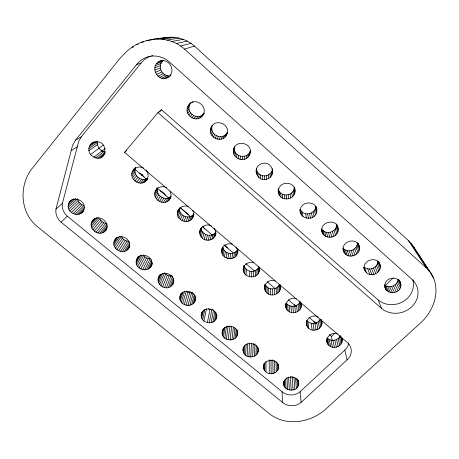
<?xml version="1.0" encoding="UTF-8"?>
<svg xmlns="http://www.w3.org/2000/svg" width="459" height="459" viewBox="0 0 459 459"><rect width="100%" height="100%" fill="white"/><g stroke="black" fill="none" stroke-linecap="round" stroke-linejoin="round"><path stroke-width="0.69" d="M280.202 284.832C283.008 293.278 270.621 298.82 265.864 291.7L265.893 285.727L265.044 284.115M278.573 365.318C280.116 372.18 270.885 376.374 265.956 371.968L265.99 361.658M266.599 179.28C277.81 176.313 271.751 159.353 261.188 163.846C251.704 167.254 257.109 182.407 266.599 179.28L266.61 175.631C269.628 174.764 272.158 172.125 272.497 168.946M193.83 214.835C191.501 227.211 172.337 220.268 178.62 209.361M193.887 213.917C189.584 220.412 178.258 215.77 179.572 208.128L177.518 212.465M265.864 291.7L264.992 290.054L265.038 284.775M265.956 371.968L264.723 370.671L264.774 363.138M195.786 297.776C195.218 310.634 174.902 305.505 180.817 294.012M264.723 370.671L263.885 369.151L263.942 363.43M264.613 286.29L264.625 284.982M264.992 290.054L264.596 288.258L264.7 285.125M204.152 113.143C198.087 127.034 179.033 112.518 190.68 103.045L189.653 104.864L187.737 106.867M263.885 369.151L263.523 365.358M204.117 113.143C198.948 121.36 185.602 113.448 189.653 104.864M215.982 232.885C215.696 241.302 202.935 242.949 200.21 235.157C197.364 228.582 205.856 222.254 211.593 226.075M264.533 179.578L264.591 175.917L266.61 175.631M214.692 236.695L215.885 231.847C212.064 238.491 200.503 234.905 201.3 227.245M216.877 314.954C217.423 327.233 197.468 323.87 201.748 312.613M227.526 132.169C224.537 146.541 203.612 136.656 212.471 125.118L210.561 129.645M226.207 135.416L227.188 132.749C223.011 140.471 210.216 135.623 211.915 127.114M257.906 352.305C260.792 343.097 244.762 339.723 243.075 348.96C242.025 360.326 261.148 359.196 258.044 347.509M237.917 249.771C239.019 262.881 217.996 260.603 222.156 248.089M237.481 330.44C240.407 343.539 218.627 342.552 222.569 329.843M257.126 353.86L257.333 346.981M262.456 179.36L262.565 175.705C259.26 174.925 256.65 172.005 256.34 168.602M171.161 74.863C159.939 87.531 145.853 64.266 162.297 60.387M233.574 150.03C235.077 138.687 253.546 142.978 249.92 153.822C246.42 165.016 229.299 158.246 234.21 147.632M243.643 266.34C239.696 279.468 262.307 280.902 259.111 266.857M258.893 271.929L259.295 268.016M164.133 78.46L169.216 75.758C161.166 76.464 156.955 64.696 163.714 60.198M233.505 152.113L234.371 147.029M255.938 355.186L256.265 345.518M258.078 273.616L258.279 268.004L258.813 266.903M254.418 356.195L254.894 343.734M256.839 275.061L257.069 269.422L258.279 268.004M260.505 178.643L260.66 175.005M252.657 356.832L253.23 343.659M255.256 276.169L255.52 270.506L257.069 269.422M250.775 357.05L251.452 343.183M263.5 367.493C262.904 358.135 279.003 358.083 278.647 367.458M248.876 356.844L249.633 342.982M253.42 276.869L253.729 271.194L255.52 270.506M258.796 177.478L258.991 173.863M278.395 188.517C275.629 203.687 299.733 201.294 294.38 186.933M247.091 356.218L247.837 343.768M251.457 277.121L251.807 271.441L253.729 271.194M300.582 302.452C304.334 309.716 293.594 316.119 288.114 310.852C281.574 305.614 289.279 295.596 296.348 298.838M257.436 175.929L257.665 172.354M283.656 384.028C283.157 374.796 299.176 374.802 298.729 384.017C297.776 393.323 281.929 391.303 283.559 381.905M245.519 355.22L246.236 344.181M300.329 211.26C299.423 200.56 317.588 199.923 316.808 211.002C316.062 221.686 299.01 219.924 300.002 209.396M249.484 276.909L249.88 271.235C247.149 270.294 244.423 268.4 244.039 265.319M244.268 353.906L244.836 345.656M256.512 174.099L256.759 170.559M243.413 352.363L243.809 346.884M256.082 172.096L256.288 169.302M243.006 350.676L243.259 347.268M322.207 232.202C318.753 222.076 336.281 217.577 338.134 228.117C340.044 239.082 321.593 240.694 321.478 229.46M245.99 275.171L246.46 269.536M244.681 273.759L245.186 268.148M243.792 272.084L244.314 266.513M243.368 270.265L243.769 266.111M237.223 335.259L237.55 331.823M243.442 268.4L244.142 265.25M236.454 336.843L237.062 330.629M235.272 338.185L236.184 329.183M233.751 339.212L234.928 328.105M231.99 339.861L233.379 327.342M230.097 340.09L231.726 326.171M228.192 339.878L229.902 325.976M150.925 266.427C156.066 257.66 140.523 250.115 136.679 259.45C132.794 269.358 150.024 274.407 152.158 263.839M237.343 253.575L237.848 249.673M226.385 339.253L228.089 326.062M236.546 255.296L237.234 250.057C233.815 255.766 223.9 253.97 222.89 247.349M249.92 153.822L250.327 150.736C248.17 159.095 234.721 157.672 234.302 149.066M224.795 338.237L226.379 326.475M249.065 155.721L249.495 152.595M235.312 256.765L236.029 251.498M223.522 336.906L224.87 327.256M222.649 335.334L223.625 328.472M233.734 257.889L234.486 252.599M222.219 333.624L222.816 329.528M247.762 157.351L248.221 154.184M193.342 216.097L193.4 212.213L192.677 210.354M231.898 258.606L232.69 253.305M195.069 300.53C197.588 292.062 183.829 287.363 180.387 295.361M246.093 158.607L246.592 155.412M227.044 133.477C230.303 123.844 214.812 118.003 211.134 127.608M215.478 234.945L215.575 231.129L214.112 228.221M229.925 258.865L230.762 253.557M216.35 318.064C219.115 308.718 202.861 305.034 201.289 314.656M227.934 258.652L228.817 253.351M244.159 159.411L244.704 156.198M215.598 319.671L216.556 314.14M226.058 257.981L226.981 252.697M214.422 321.042L215.896 312.711M212.907 322.086L214.806 311.65M224.399 256.891L225.363 251.63M242.088 159.709L242.679 156.49M211.146 322.746L213.492 310.198M223.074 255.456L224.072 250.224M209.241 322.981L211.806 309.727L213.016 309.578M222.162 253.758L223.177 248.56M294.81 189.527C293.364 180.966 279.732 181.316 278.487 189.814C280.994 197.823 294.053 195.987 294.294 187.611L294.948 191.541M221.72 251.905L222.615 247.39M207.325 322.769L209.97 309.527L208.334 308.729M221.772 250.012L222.575 246.931M240 159.491L240.636 156.278M300.22 209.384C303.192 216.751 315.327 214.519 315.654 206.648L316.808 211.002M203.894 321.105L206.544 308.626M238.026 158.768L238.714 155.572M202.603 319.757L204.857 309.395M68.23 205.42C69.343 194.576 86.676 199.114 84.037 209.034C81.817 218.352 67.054 214.342 68.23 205.42L75.907 198.403M323.061 233.952L321.77 229.116C325.861 235.702 337.531 231.806 336.522 224.038M201.702 318.162L203.383 310.6M318.242 317.112C312.24 313.084 302.992 320.589 307.541 327.003C312.154 333.951 324.524 328.598 321.616 320.485M91.525 143.438C110.871 134.389 107.974 169.514 90.492 154.574C87.256 150.334 88.897 144.023 93.762 141.911M201.254 316.423L202.333 311.638M102.988 151.877L98.88 148.36L97.337 144.671L97.56 141.435M236.293 157.586L237.022 154.419M342.971 247.998C347.268 253.919 358.146 249.903 357.28 242.547M106.804 228.846C100.722 240.258 84.037 226.786 94.411 218.639M343.057 249.73C345.845 262.273 365.226 254.16 357.997 243.31M337.491 333.951C330.692 330.796 322.717 340.308 329.103 345.564C334.376 350.481 344.652 344.967 341.846 337.749M136.782 64.432A23.793 22.629 63 0 1 169.13 61.741L411.7 279.112A21.602 19.421 -15.2 0 1 411.855 306.681A21.602 19.421 -15.2 0 1 381.584 308.448L378.176 299.974L161.488 109.724L157.988 112.575L124.561 152.348L347.52 342.632A13.644 12.135 -5.4 0 1 347.09 359.827L301.115 402.382A13.225 11.573 0.7 0 1 282.492 402.377L61.081 222.202A14.499 13.179 36.2 0 1 55.958 209.126L72.597 145.222L75.333 140.397L136.782 64.432L141.045 63.101A23.019 21.917 64 0 1 150.248 56.296M234.91 156.014L235.674 152.881M379.163 262.668C384.2 270.185 372.892 278.716 366.517 272.703L364.262 267.063C369.179 271.556 378.348 267.528 377.734 260.787M55.958 209.126L62.39 203.48L78.707 141.406L81.375 136.725L141.045 63.101M129.828 246.34C125.049 258.583 106.97 247.091 116.454 237.71M148.005 178.235C141.567 190.898 124.068 176.038 135.531 167.598M144.447 182.062L147.299 178.385C141.097 182.212 132.657 175.063 135.48 168.321L132.335 171.781M213.469 238.192L214.692 233.31M233.958 154.155L234.744 151.063M211.892 239.34L213.148 234.44M387.08 290.886L384.384 284.873C388.882 288.923 397.144 286.009 397.861 279.927L400.879 285.842C400.036 295.728 382.668 294.449 384.975 284.138C386.748 275.486 401.837 276.461 400.879 285.842M171.023 196.986C166.049 209.654 147.855 197.634 157.437 187.972M194.329 302.16L195.414 298.011M168.86 200.267L171.127 196.194C165.722 201.88 155.131 195.477 157.781 188.07M210.056 240.068L211.352 235.151M234.165 148.028L234.474 146.846M193.164 303.554L195.247 295.665M191.65 304.621L194.306 294.724M208.07 240.338L209.413 235.415M189.883 305.292L193.147 293.399M158.659 277.511C162.515 268.354 177.943 275.71 172.75 284.396C166.887 293.14 153.237 283.53 159.743 274.97M187.978 305.533L191.506 292.968L192.723 292.813M206.074 240.126L207.457 235.209M186.044 305.321L189.659 292.767L191.506 292.968M204.175 239.443L205.603 234.543M184.208 304.678L187.903 292.148L186.348 291.149L182.579 303.64M202.499 238.341L203.968 233.459M181.265 302.269L184.69 291.144M201.151 236.884L202.648 232.03M180.341 300.651L182.992 292.188M200.21 235.157L201.736 230.343M179.871 298.884L181.821 292.733M222.271 331.886C223.608 324.324 235.719 324.496 237.349 331.8M179.888 297.088L180.972 293.685M199.745 233.275L201.277 228.502M199.78 231.353L200.749 228.163M264.688 286.427C265.572 281.792 271.022 279.273 275.297 280.868M172.75 284.396L173.697 281.792M171.597 285.814L173.743 279.927M170.088 286.904L173.232 278.361M224.916 137.075L225.926 134.367M168.321 287.586L172.509 276.398M166.405 287.833L170.926 275.979L172.142 275.819M223.252 138.354L224.296 135.617M192.573 217.876L194.037 214.06M191.363 219.396L193.096 214.915M164.46 287.627L169.067 275.779L170.926 275.979M189.785 220.567L191.558 216.057M162.601 286.973L167.294 275.153L164.448 272.807L159.617 284.523M221.313 139.175L222.408 136.421M187.943 221.313L189.756 216.786M160.954 285.917L165.722 274.138M128.715 248.141C133.288 240.241 120.597 232.208 115.226 239.455M185.958 221.588L187.811 217.055M219.23 139.484L220.372 136.725M202.993 114.79C208.466 106.167 194.794 96.505 188.787 105.008M170.059 198.718L171.081 194.943L170.082 191.07M158.671 282.882L162.738 273.168M183.939 221.37L185.843 216.849M158.183 281.092L161.178 274.012M158.177 279.261L160.139 274.683M182.028 220.687L183.973 216.178M217.13 139.266L218.318 136.512M180.33 219.568L182.315 215.082M178.953 218.082L180.978 213.63M215.139 138.532L216.373 135.795M177.994 216.332L180.037 211.915M177.501 214.416L179.561 210.044M213.383 137.333L214.663 134.619M149.777 267.867L152.136 262.955M151.636 264.74L152.25 263.455M148.274 268.974L151.854 261.578M146.501 269.674L151.35 259.788M211.972 135.732L213.286 133.058M265.893 285.727C269.083 290.427 277.27 289.864 279.456 284.523M144.579 269.926L150.116 258.801L146.455 257.964L143.569 255.588L137.717 266.576M142.617 269.72L148.246 258.601M210.997 133.839L212.333 131.211M286.852 309.475L286.416 303.158C289.595 307.805 297.684 307.226 299.922 301.988M140.747 269.06L146.455 257.964M139.077 267.987L144.866 256.942M210.515 131.767L211.869 129.186M307.541 327.003L306.658 320.342C309.894 324.869 317.794 324.387 320.095 319.206M136.748 264.906L141.997 255.198M326.957 337.681C330.405 342.018 338.237 340.813 340.222 335.627L341.857 342.592M136.237 263.087L140.523 255.25M136.214 261.228L138.847 256.438M136.679 259.45L137.993 257.069M137.602 257.86L138.297 256.61M167.288 201.461L169.589 197.359M165.447 202.218L167.787 198.104M163.444 202.499L165.837 198.38M161.419 202.287L163.852 198.168M178.035 210.589C179.641 206.791 184.329 205.058 188.121 206.464M159.485 201.593L161.964 197.49M157.764 200.457L160.289 196.377M127.579 249.61L129.822 245.978M126.076 250.734L129.857 244.653M169.962 75.505C175.625 69.171 168.281 58.155 160.3 61.081M124.303 251.452L129.725 242.811M222.322 248.199C224.026 244.515 228.639 242.88 232.38 244.24M156.37 198.954L158.923 194.909M122.375 251.71L128.962 241.336C125.76 241.336 122.702 239.386 121.405 236.454L114.446 246.621M120.401 251.503L127.074 241.136M155.383 197.169L157.959 193.164M244.01 266.622C245.754 262.984 250.339 261.401 254.056 262.737M118.508 250.832L125.273 240.493M154.867 195.224L157.46 191.26M154.855 193.239L157.454 189.315M155.354 191.328L157.575 188.001M116.821 249.748L123.666 239.455M115.438 248.313L122.346 238.078M113.912 244.767L119.736 236.362M113.866 242.88L117.751 237.32M114.314 241.073L116.775 237.561M201.708 116.477L203.285 114.245M200.049 117.779L201.662 115.519M198.11 118.617L199.768 116.339M196.016 118.938L197.726 116.649M105.054 231.084C112.329 223.59 98.582 212.506 92.517 220.773M146.014 180.852C148.968 177.868 148.739 172.785 145.922 169.796M193.899 118.72L195.654 116.437M142.606 182.837L145.497 179.142M103.556 232.231L107.085 227.727M101.783 232.96L107.257 226.029M140.597 183.13L143.535 179.423M99.838 233.229L107.079 224.158M191.885 117.974L193.692 115.714M138.555 182.911L141.538 179.217M97.853 233.017L105.61 223.424L106.878 223.556M95.948 232.34L103.791 222.776L105.61 223.424M136.598 182.212L139.634 178.528M190.106 116.758L191.96 114.52M141.458 175.648L142.256 174.684L139.037 173.158M94.238 231.238L102.162 221.72L103.791 222.776M159.663 111.898L161.488 109.724M134.86 181.058L137.929 177.398M92.827 229.781L100.825 220.326L99.861 218.679L91.811 228.06M133.437 179.532L136.547 175.906M188.672 115.134L190.56 112.937M91.255 226.184L98.438 217.91M132.427 177.719L135.56 174.139M91.186 224.262L97.027 217.6M91.616 222.42L95.208 218.352M187.668 113.207L189.578 111.055M131.888 175.745L135.032 172.2M131.853 173.72L135.009 170.22M187.163 111.101L189.091 108.995M133.299 170.042L135.571 167.65M187.186 108.944L189.114 106.89M192.091 102.391L192.998 101.439M190.273 103.487L191.202 102.518M80.761 213.504L83.63 210.578M82.253 212.333L83.205 211.364M78.988 214.244L84.295 208.868M77.037 214.519L84.347 207.181M156.335 189.624C158.716 186.543 163.381 185.74 166.692 187.742M75.041 214.307L83.905 205.512C80.727 204.743 78.122 202.103 77.525 198.867L68.322 207.37M73.113 213.624L82.069 204.857M61.081 222.202L67.318 216.195A14.051 12.823 36.7 0 1 62.39 203.48M71.38 212.506L80.417 203.79M69.946 211.031L79.057 202.373M332.299 340.624L331.444 336.47L334.565 333.509M385.044 285.705L393.374 277.821M68.907 209.281L78.07 200.698M67.318 216.195L282.061 391.699A12.852 11.309 0.5 0 0 300.157 391.693L344.778 350.097A13.242 11.836 -5.6 0 0 348.748 342.965M68.643 203.544L73.756 198.913M69.533 201.868L71.57 200.032M124.561 152.348L126.552 150.552M101.617 157.139L103.711 155.452M99.775 157.936L105.071 153.69M97.767 158.235L105.266 152.279M95.707 158.022L103.837 151.648L105.145 151.786M93.728 157.305L105.209 148.458M132.054 47.208L127.671 50.484L119.96 58.362L32.859 167.546C18.567 184.501 19.697 212.838 37.615 226.821L269.944 414.121C286.531 426.887 311.162 422.521 325.907 408.963L420.105 323.337C433.537 311.569 441.403 290.639 431.586 274.218L413.364 246.472L408.602 240.734L194.427 46.066C187.857 40.117 178.987 37.007 170.151 37.225C157.093 38.516 143.174 39.434 132.054 47.208L133.454 46.967M90.492 154.574L103.304 145.084M88.857 150.713L97.337 144.671M88.782 148.647L97.274 142.697M89.224 146.668L96.574 141.59M90.159 144.889L95.225 141.424M71.265 150.667L77.399 146.691M75.333 140.397L81.375 136.725M134.688 168.619C137.252 166.686 140.942 166.456 143.696 168.114M166.324 78.024L169.434 76.349M161.889 78.294L167.087 75.597M159.743 77.531L165.045 74.874M157.839 76.234L163.238 73.635M156.307 74.478L161.786 71.971M155.251 72.39L160.782 69.98M154.74 70.107L160.3 67.812M154.809 67.783L160.38 65.597M155.463 65.58L161.006 63.503M156.657 63.64L162.142 61.655M158.309 62.108L163.037 60.439M151.791 39.503C163.433 37.781 175.791 41.149 184.552 49.107L194.427 46.066M180.668 46.015L191.019 43.347M176.417 43.456L187.283 41.092M162.371 38.275L165.607 37.609M171.855 41.459L183.273 39.331M167.047 40.048L179.044 38.086M136.725 44.437L138.136 44.213M141.613 42.211L143.656 41.907M162.056 39.245L174.649 37.38M146.656 40.558L151.464 39.887M152.836 39.692L154.207 39.503M156.949 39.061L170.151 37.225M262.565 175.705L264.591 175.917M249.88 271.235L251.807 271.441M209.97 309.527L211.806 309.727M313.497 321.575L316.538 323.01M187.903 292.148L189.659 292.767M167.294 275.153L169.067 275.779M101.955 150.965L103.837 151.648M160.111 190.732C162.538 191.736 164.873 193.509 165.871 195.993M180.272 207.594L188.586 214.669M224.021 244.819L227.641 247.9M294.385 304.696L295.946 306.021M134.671 169.055L146.662 179.257M157.563 188.529L169.01 198.271M179.911 207.543L190.812 216.82M202.258 226.557L212.615 235.369M224.061 245.106L233.327 252.995M245.863 263.661L254.584 271.08M267.127 281.746L275.302 288.7M288.384 299.83L296.015 306.325M309.096 317.456L316.182 323.48M329.264 334.611L331.444 336.47M157.988 112.575L381.584 308.448M184.552 49.107L426.273 267.844L429.165 270.856L431.586 274.218M100.825 220.326L102.162 221.72M320.451 319.2L321.271 320.107L321.857 321.799M363.729 267.723L365.272 271.269L366.517 272.703M379.731 263.879C375.852 255.525 361.709 260.832 364.463 269.582M202.832 226.235L204.852 229.242M142.256 174.684L144.069 176.939M236.058 246.953L237.481 249.816L237.664 251.71M340.595 335.988L342.173 339.126M411.189 243.442L429.165 270.856M417.053 252.771L418.619 255.164M419.796 256.96L421.362 259.352M426.061 266.53L426.847 267.723M428.413 270.116L429.194 271.315M431.156 274.304L433.503 277.896M408.602 240.734L426.273 267.844M358.789 245.215C354.968 236.787 340.532 242.123 343.493 251.033M413.364 246.472L414.523 248.675M399.405 280.472L400.311 282.222M398.699 279.497L399.301 280.661M398.429 279.284L400.845 283.989M397.402 281.717L400.409 287.667M396.478 283.364L399.462 289.348M395.153 284.775L398.102 290.788M393.506 285.854L396.415 291.884M391.642 286.536L394.51 292.578M378.285 261.395L380.287 265.675M389.68 286.777L392.497 292.831M377.768 262.014L380.339 267.557M377.327 263.833L379.886 269.416M387.735 286.571L390.506 292.618M385.933 285.923L388.664 291.953M376.414 265.514L378.95 271.126M384.791 287.082L385.858 289.474M375.095 266.943L377.602 272.589M373.448 268.045L375.915 273.707M371.583 268.739L374.005 274.419M369.61 268.991L371.979 274.671M357.785 243.201L359.368 247.04M367.648 268.785L369.977 274.459M357.326 243.792L359.443 248.95M356.901 245.645L359.001 250.838M356 247.349L358.077 252.582M363.786 267.528L365.272 271.269M354.687 248.807L356.735 254.068M353.046 249.925L355.054 255.21M351.175 250.637L353.137 255.933M258.417 266.461L259.232 270.093M349.19 250.895L351.106 256.197M279.594 284.54L280.369 288.114M347.222 250.689L349.092 255.984M336.963 224.749L338.134 228.117M345.386 250.023L347.211 255.302M336.585 225.306L338.226 230.068M343.797 248.944L345.587 254.206M336.172 227.188L337.801 231.984M342.999 248.83L344.325 252.748M335.288 228.926L336.895 233.757M333.986 230.407L335.558 235.272M332.339 231.548L333.877 236.437M330.469 232.271L331.955 237.177M328.478 232.535L329.918 237.446M326.492 232.329L327.887 237.228M324.639 231.652L325.993 236.546M323.033 230.561L324.347 235.427M316.033 206.556L316.693 209.023M321.484 228.938L321.839 230.298M315.258 208.558L316.4 212.953M314.386 210.325L315.505 214.755M313.09 211.834L314.18 216.298M344.778 350.097L347.09 359.827M341.439 337.405L342.259 340.876M311.449 212.993L312.499 217.486M339.379 337.176L340.991 344.175M338.14 338.501L339.723 345.518M309.573 213.733L310.577 218.237M336.579 339.511L338.128 346.551M334.8 340.148L336.309 347.193M307.57 214.009L308.528 218.513M332.913 340.371L334.376 347.423M305.574 213.796L306.486 218.3M331.031 340.165L332.454 347.211M329.275 339.545L330.658 346.579M327.755 338.553L329.103 345.564M326.825 338.639L327.887 344.233M326.556 339.872L327.078 342.661M302.074 212.006L302.906 216.47M321.237 319.607L321.96 323.572M320.497 319.344L321.575 325.316M300.794 210.543L301.592 214.973M300.048 209.43L300.714 213.2M319.544 320.262L320.721 326.923M318.311 321.604L319.458 328.294M316.75 322.631L317.869 329.344M293.915 189.556L294.558 193.526M315.115 322.086L315.322 323.371M314.972 323.279L316.044 330.004M293.054 191.351L293.674 195.362M313.072 323.509L314.105 330.233M311.179 323.302L312.166 330.021M291.769 192.889L292.354 196.928M307.869 321.673L308.781 328.357M290.128 194.071L290.679 198.139M306.371 322.752L306.715 325.402M288.246 194.823L288.751 198.908M300.978 303.187L301.316 305.969M300.192 301.448L300.943 307.742M299.371 303.055L300.1 309.377M286.238 195.104L286.697 199.195M298.143 304.426L298.849 310.772M296.589 305.47L297.26 311.839M284.23 194.891L284.637 198.976M294.804 306.13L295.43 312.51M292.899 306.365L293.485 312.751M300.157 391.693L301.115 402.382M282.342 194.203L282.704 198.271M298.413 380.471L298.729 384.017M297.88 379.96L298.373 385.652M290.995 306.159L291.534 312.539M296.847 378.589L297.564 387.155M280.696 193.078L281.017 197.123M295.539 378.164L296.365 388.434M289.21 305.528L289.709 311.896M293.898 377.063L294.839 389.41M279.388 191.587L279.68 195.597M287.65 304.506L288.114 310.852M292.108 376.282L293.083 390.018M278.51 189.825L278.779 193.796M285.727 303.663L286.009 307.857M290.306 376.483L291.213 390.225M285.487 304.007L285.624 306.09M288.55 376.977L289.342 390.018M286.932 377.757L287.586 389.41M285.567 379.145L286.055 388.44M284.494 380.035L284.838 387.161M279.755 284.637L280.013 289.916M283.828 381.4L284.023 385.663M278.917 285.607L279.187 291.58M282.061 391.699L282.492 402.377M277.695 287.001L277.936 292.997M272.64 168.981L272.749 171.775M272.256 170.26L272.382 173.8M276.146 288.063L276.352 294.081M278.148 364.107L278.309 369.116M277.288 363.103L277.517 370.648M271.407 172.091L271.51 175.665M274.356 288.74L274.522 294.77M276.048 361.629L276.318 371.945M274.522 360.533L274.798 372.938M270.127 173.657L270.202 177.266M272.445 288.981L272.566 295.017M272.807 359.753L273.036 373.563M270.523 288.774L270.603 294.804M270.999 359.965L271.16 373.775M268.492 174.856L268.526 178.494M268.722 288.132L268.756 294.15M269.192 359.764L269.278 373.569M267.144 287.099L267.144 293.094M412.767 279.697A20.948 18.917 -15.6 0 1 403.22 301.517A20.948 18.917 -15.6 0 1 378.176 299.974M151.459 55.878A23.019 21.917 64 0 1 152.704 55.539"/></g></svg>
